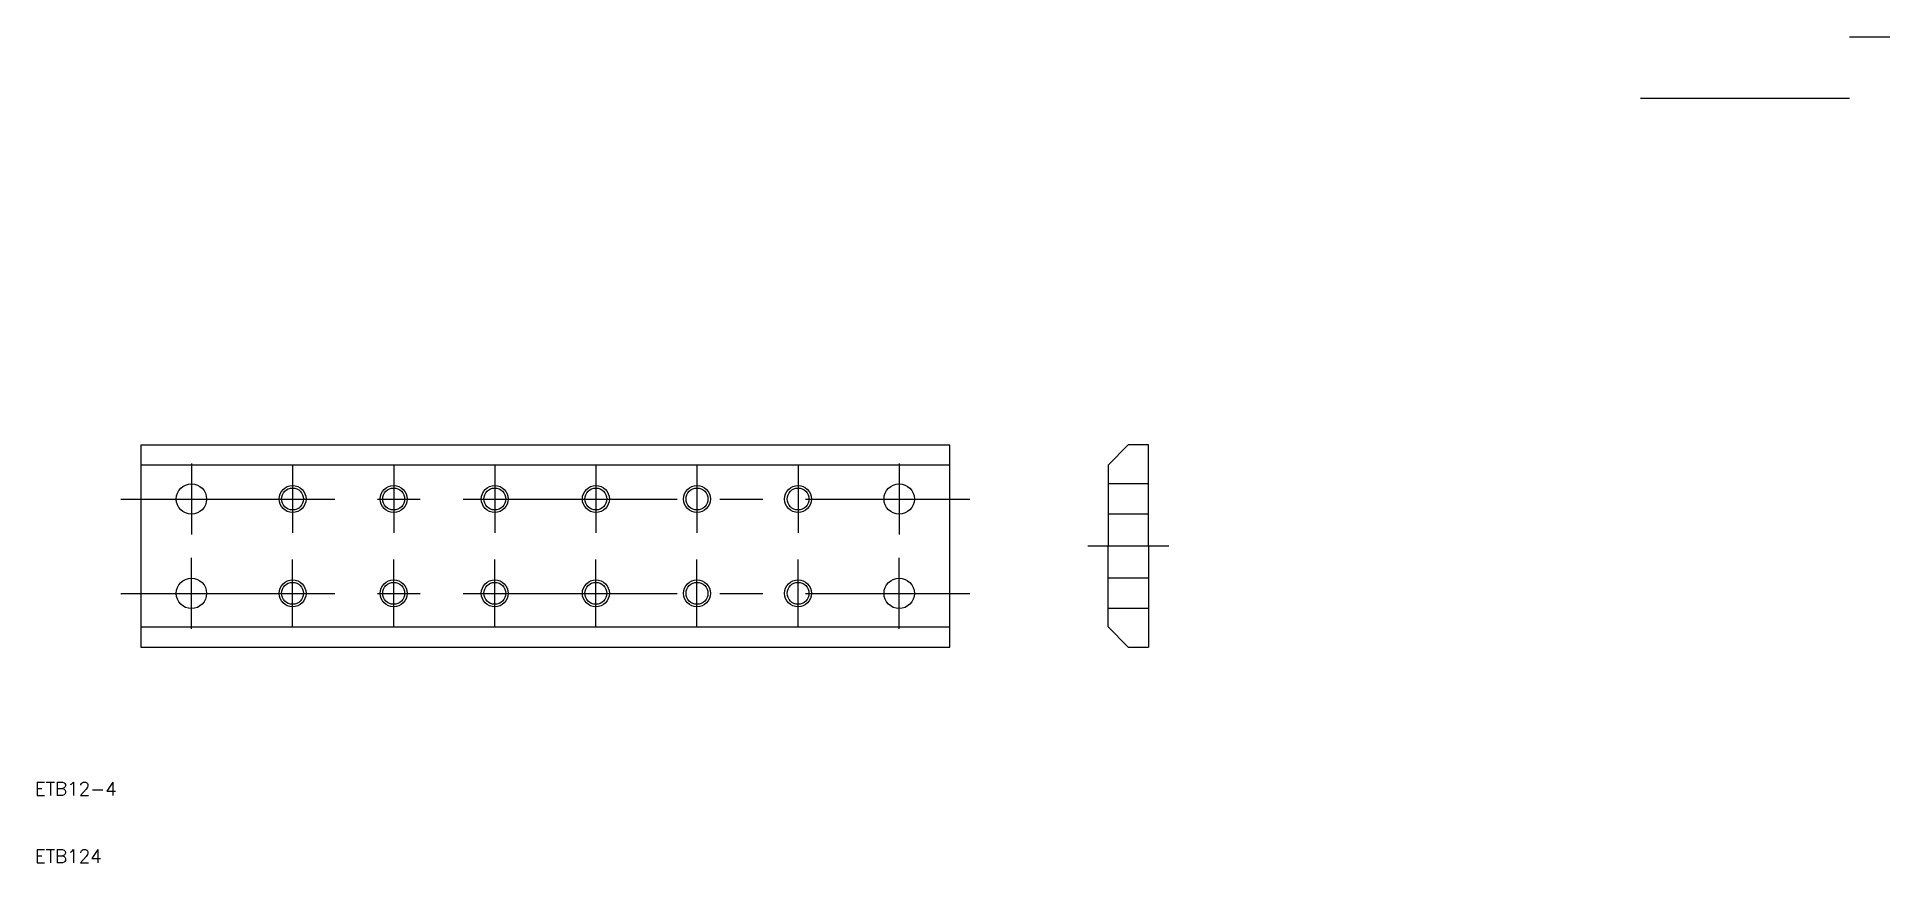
# Model space of a CAD drawing. Extents: x -18 to 257, y 10 to 133.
import ezdxf

# ---------------------------------------------------------------- set-up
doc = ezdxf.new("R2010")
doc.units = 0
doc.linetypes.add('CENTER', pattern=[50.8, 31.75, -6.35, 6.35, -6.35])
doc.linetypes.add('DASHED', pattern=[19.05, 12.7, -6.35])
doc.layers.get('0').update_dxf_attribs({"linetype": 'CONTINUOUS'})
doc.layers.add('CENTER', color=1, linetype='CENTER')
doc.styles.get("Standard").update_dxf_attribs({"font": 'txt.shx', "bigfont": 'extfont.shx'})

msp = doc.modelspace()

# ---------------------------------------------------------------- linework, layer by layer
at = {"color": 3, "linetype": 'DASHED'}
for p, q in [((257, 132.54), (251, 132.54)), ((147, 66.25), (141, 66.25)), ((147, 61.75), (141, 61.75)), ((147, 52.25), (141, 52.25)), ((147, 47.75), (141, 47.75))]:
    msp.add_line(p, q, dxfattribs=at)
at = {"color": 7, "linetype": 'CONTINUOUS'}
for p, q in [((220, 123.5), (251, 123.5)), ((117.5, 72), (-2.5, 72)), ((-2.5, 72), (-2.5, 42)), ((117.5, 42), (117.5, 72)), ((144, 72.04), (141, 69.04)), ((147, 72.04), (144, 72.04)), ((147, 57.04), (147, 72.04)), ((117.5, 69), (-2.5, 69)), ((141, 69.04), (141, 57.04)), ((141, 45.04), (141, 57.04)), ((147, 57.04), (147, 42.04)), ((117.5, 45), (-2.5, 45)), ((141, 45.04), (144, 42.04)), ((-2.5, 42), (117.5, 42)), ((144, 42.04), (147, 42.04))]:
    msp.add_line(p, q, dxfattribs=at)
for centre, radius in [((5, 64), 2.25), ((110, 64), 2.25), ((20, 64), 1.62), ((35, 64), 1.62), ((50, 64), 1.62), ((65, 64), 1.62), ((80, 64), 1.62), ((95, 64), 1.62), ((5, 50), 2.25), ((110, 50), 2.25), ((20, 50), 1.62), ((35, 50), 1.62), ((50, 50), 1.62), ((65, 50), 1.62), ((80, 50), 1.62), ((95, 50), 1.62)]:
    msp.add_circle(centre, radius, dxfattribs=at)
at = {"color": 3, "linetype": 'CONTINUOUS'}
for centre in [(20, 64), (35, 64), (50, 64), (65, 64), (80, 64), (95, 64), (20, 50), (35, 50), (50, 50), (65, 50), (80, 50), (95, 50)]:
    msp.add_circle(centre, 2, dxfattribs=at)
at = {"layer": 'CENTER', "color": 1, "linetype": 'CENTER'}
for p, q in [((5, 69.25), (5, 58.75)), ((20, 69), (20, 59)), ((35, 69), (35, 59)), ((50, 69), (50, 59)), ((65, 69), (65, 59)), ((80, 69), (80, 59)), ((95, 69), (95, 59)), ((110, 69.25), (110, 58.75)), ((-5.5, 64), (120.5, 64)), ((5, 44.75), (5, 55.25)), ((20, 45), (20, 55)), ((35, 45), (35, 55)), ((50, 45), (50, 55)), ((65, 45), (65, 55)), ((80, 45), (80, 55)), ((95, 45), (95, 55)), ((110, 44.75), (110, 55.25)), ((138, 57.04), (150, 57.04)), ((-5.5, 50), (120.5, 50))]:
    msp.add_line(p, q, dxfattribs=at)

# ---------------------------------------------------------------- texts
at = {"color": 7, "linetype": 'CONTINUOUS'}
for s, p in [('ETB12-4', (-18.25, 20)), ('ETB124', (-18.25, 10))]:
    msp.add_text(s, height=2, dxfattribs=at).set_placement(p)

doc.saveas('drawing.dxf')
